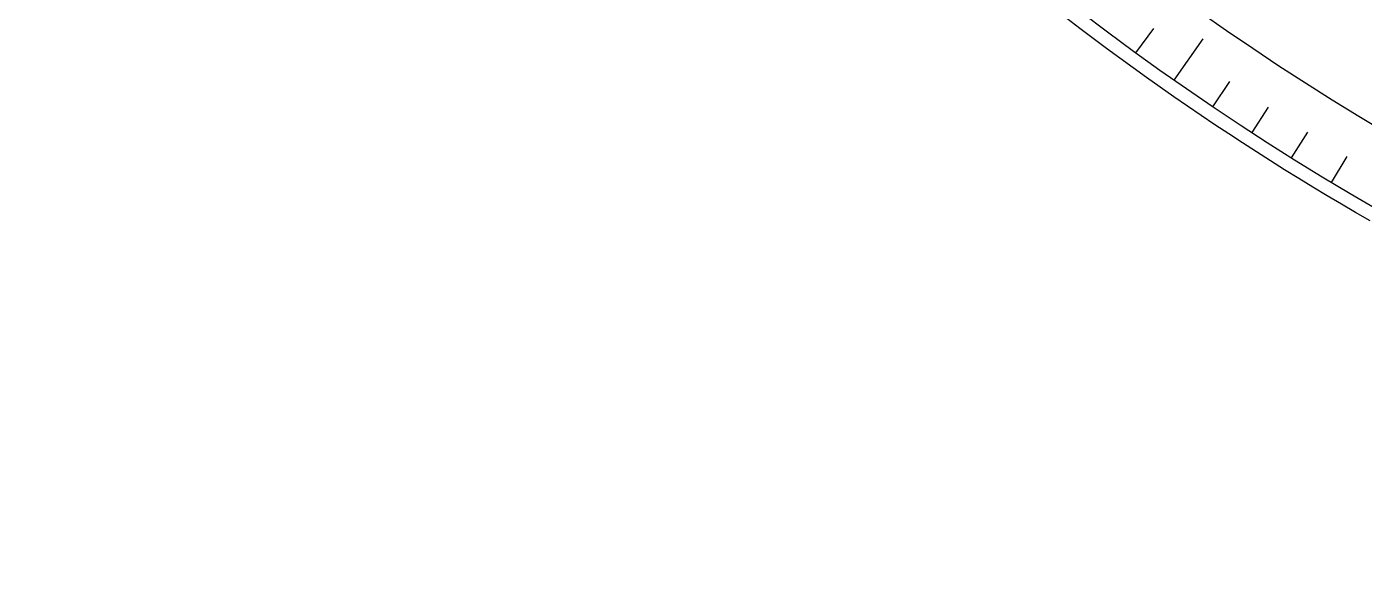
# Model space of a CAD drawing. Header units: millimetres. Extents: x -76 to 76, y -76 to 98.
# Drawn here: x -75.61 to -38.03, y -75.61 to -60.43 of the extents above; entities that cross this region are included whole.
import ezdxf

# ---------------------------------------------------------------- set-up
doc = ezdxf.new("R2010")
doc.units = ezdxf.units.MM
for name, color, linetype in [('CUT_OUTER', 1, 'Continuous'), ('ENGRAVE', 7, 'Continuous'), ('ENGRAVE_FINE', 8, 'Continuous')]:
    doc.layers.add(name, color=color, linetype=linetype)

msp = doc.modelspace()

# ---------------------------------------------------------------- linework, layer by layer
at = {"layer": 'CUT_OUTER'}
msp.add_lwpolyline([(-37.8653, -65.8955), (-38.2689, -65.6619), (-38.6711, -65.4259), (-39.0718, -65.1874), (-39.4711, -64.9464), (-39.8688, -64.703), (-40.2651, -64.4571), (-40.6598, -64.2089), (-41.053, -63.9582), (-41.4447, -63.7051), (-41.8348, -63.4496), (-42.2233, -63.1917), (-42.6103, -62.9314), (-42.9956, -62.6688), (-43.3793, -62.4038), (-43.7614, -62.1364), (-44.1419, -61.8668), (-44.5206, -61.5947), (-44.8977, -61.3204), (-45.2731, -61.0438), (-45.6469, -60.7648), (-46.0188, -60.4836), (-46.3891, -60.2001)], dxfattribs=at)
at = {"layer": 'ENGRAVE'}
msp.add_lwpolyline([(-43.3695, -61.9381), (-42.5543, -60.7739)], dxfattribs=at)
for radius in [75.6124, 73.6227, 69.9276]:
    msp.add_circle((0, 0), radius, dxfattribs=at)
at = {"layer": 'ENGRAVE_FINE'}
for points in [[(-44.4439, -61.1717), (-43.9426, -60.4819)], [(-42.2819, -62.6855), (-41.8051, -61.9786)], [(-41.1815, -63.4139), (-40.717, -62.6987)], [(-40.0685, -64.123), (-39.6166, -63.3998)], [(-38.9433, -64.8125), (-38.5041, -64.0816)]]:
    msp.add_lwpolyline(points, dxfattribs=at)

doc.saveas('drawing.dxf')
